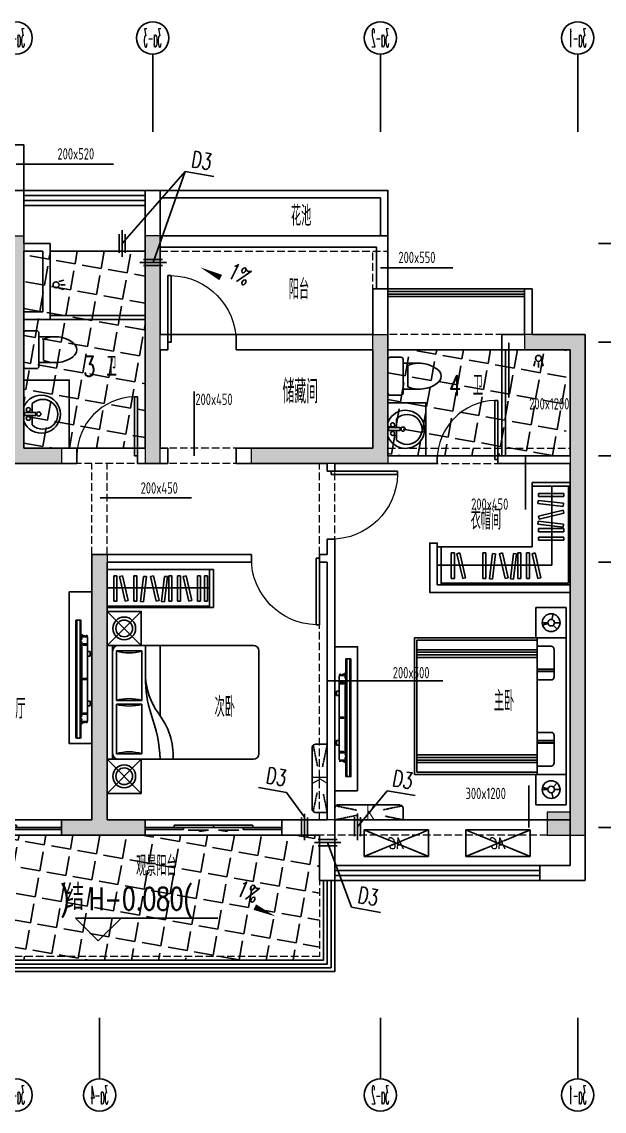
# Model space of a CAD drawing. Extents: x 184967 to 628822, y -100826 to 121332.
# Drawn here: x 320868 to 328543, y -28053 to -13689 of the extents above; entities that cross this region are included whole.
import ezdxf
from ezdxf.enums import TextEntityAlignment as Align

# ---------------------------------------------------------------- set-up
doc = ezdxf.new("R2010")
doc.units = 0
doc.header["$MEASUREMENT"] = 0
doc.linetypes.add('$3$DASH', pattern=[0.35, 0.25, -0.1])
doc.linetypes.add('DASH', pattern=[0.35, 0.25, -0.1])
for name, color, linetype, lineweight in [('03-col-5F~23F$0$$0$COLU', 6, 'Continuous', 0), ('03-col-5F~23F$0$$0$COLU_HATCH', 251, 'Continuous', 0), ('4#6#-tem-3F~31F$0$BEAM_CON', 4, 'Continuous', 0)]:
    doc.layers.add(name, color=color, linetype=linetype, lineweight=lineweight)
for name, color, linetype in [('03-tem-3~8F$0$S-T-LINE', 1, 'Continuous'), ('1-涂料1', 251, 'Continuous'), ('4#6#-tem-3F~31F$0$S-T-SECTION', 7, 'Continuous'), ('AXIS_TEXT', 7, 'Continuous'), ('DIM_ELEV', 3, 'Continuous'), ('DIM_LEAD', 3, 'Continuous'), ('fur', 252, 'Continuous'), ('KT', 8, 'DASH'), ('lvtry', 9, 'Continuous'), ('PS', 60, 'Continuous'), ('PUB_DIM', 3, 'Continuous'), ('PUB_TEXT', 7, 'Continuous'), ('TEXT', 7, 'Continuous'), ('WALL', 145, 'Continuous'), ('WINDOW', 141, 'Continuous'), ('厨洁具', 8, 'Continuous'), ('栏杆', 4, 'Continuous'), ('看线', 67, 'Continuous')]:
    doc.layers.add(name, color=color, linetype=linetype)
doc.styles.add('4#6#-tem-3F~31F$0$23-tem-4F~10F$0$X', font='tssdeng.shx', dxfattribs={"width": 0.7, "bigfont": 'tssdchn.shx'})
doc.styles.add('_TCH_AXIS', font='COMPLEX', dxfattribs={"bigfont": 'GBCBIG'})
doc.styles.add('_TCH_DIM', font='SIMPLEX', dxfattribs={"bigfont": 'GBCBIG'})
doc.styles.add('COMPLEX', font='COMPLEX')
doc.styles.add('ENGLISH', font='italict.shx')
doc.styles.add('LHZ', font='RS5.SHX', dxfattribs={"width": 0.7, "height": 2000, "bigfont": 'HZTXT.shx'})
doc.styles.get("Standard").update_dxf_attribs({"font": 'gbenor.shx', "bigfont": 'gbcbig.shx'})
doc.styles.add('宋体', font='romans.shx', dxfattribs={"height": 2, "bigfont": 'gbcbig.shx'})
pattern_1 = [(80, (-815572.14, -92279.5), (-343.94411, 60.64663), [254, -95.25]), (170, (-815572.14, -92279.5), (-60.64663, -343.94411), [254, -95.25])]

# ---------------------------------------------------------------- blocks, each defined once
blk = doc.blocks.new('_AXISO')
blk.add_circle((0, 0), 0.5)
at = {"layer": 'AXIS_TEXT', "style": 'COMPLEX', "width": 1.041667}
blk.add_attdef('A', text='', height=0.56, dxfattribs=at).set_placement((-0.25, -0.28), (0.25, -0.28), align=Align.FIT)
blk = doc.blocks.new('24GFHTY')
at = {"layer": 'PUB_DIM', "linetype": 'ByBlock'}
for p, q in [((512512.2, -25381), (512512.2, -24354.9)), ((515112.2, -25381), (515112.2, -24354.9)), ((518112.2, -25381), (518112.2, -24354.9)), ((512238.2, -26851.3), (511154.5, -26851.3)), ((512238.2, -28151.3), (511154.5, -28151.3)), ((512238.2, -29651.3), (511154.5, -29651.3)), ((512238.2, -31051.3), (511154.5, -31051.3)), ((512238.2, -34551.3), (511154.5, -34551.3)), ((512512.2, -37062.8), (512512.2, -37865.4)), ((515112.2, -37062.8), (515112.2, -37865.4)), ((518812.2, -37062.8), (518812.2, -37865.4))]:
    blk.add_line(p, q, dxfattribs=at)
ref = blk.add_blockref('_AXISO', (512512.2, -24141.9), dxfattribs=dict(at, xscale=-426.6560000000001, yscale=426.6560000000001, zscale=426.6560000000001))
ref.add_attrib('A', '3a-1', dxfattribs={"layer": 'AXIS_TEXT', "height": 241.35, "style": '_TCH_AXIS', "width": 0.283784}).set_placement((512391.6, -24262.5), (512632.9, -24262.5), align=Align.FIT)
ref = blk.add_blockref('_AXISO', (515112.2, -24141.9), dxfattribs=dict(at, xscale=-426.6560000000001, yscale=426.6560000000001, zscale=426.6560000000001))
ref.add_attrib('A', '3a-2', dxfattribs={"layer": 'AXIS_TEXT', "height": 241.35, "style": '_TCH_AXIS', "width": 0.265823}).set_placement((514991.6, -24262.5), (515232.9, -24262.5), align=Align.FIT)
ref = blk.add_blockref('_AXISO', (518112.2, -24141.9), dxfattribs=dict(at, xscale=-426.6560000000001, yscale=426.6560000000001, zscale=426.6560000000001))
ref.add_attrib('A', '3a-3', dxfattribs={"layer": 'AXIS_TEXT', "height": 241.35, "style": '_TCH_AXIS', "width": 0.265823}).set_placement((517991.6, -24262.5), (518232.9, -24262.5), align=Align.FIT)
ref = blk.add_blockref('_AXISO', (519912.2, -24141.5), dxfattribs=dict(at, xscale=-426.6560000000001, yscale=426.6560000000001, zscale=426.6560000000001))
ref.add_attrib('A', '3a-5', dxfattribs={"layer": 'AXIS_TEXT', "height": 241.35, "style": '_TCH_AXIS', "width": 0.265823}).set_placement((519791.6, -24262.2), (520032.9, -24262.2), align=Align.FIT)
ref = blk.add_blockref('_AXISO', (512512.2, -38078.7), dxfattribs=dict(at, xscale=-426.6560000000001, yscale=426.6560000000001, zscale=426.6560000000001))
ref.add_attrib('A', '3a-1', dxfattribs={"layer": 'AXIS_TEXT', "height": 241.35, "style": '_TCH_AXIS', "width": 0.283784}).set_placement((512391.6, -38199.4), (512632.9, -38199.4), align=Align.FIT)
ref = blk.add_blockref('_AXISO', (515112.2, -38078.7), dxfattribs=dict(at, xscale=-426.6560000000001, yscale=426.6560000000001, zscale=426.6560000000001))
ref.add_attrib('A', '3a-2', dxfattribs={"layer": 'AXIS_TEXT', "height": 241.35, "style": '_TCH_AXIS', "width": 0.265823}).set_placement((514991.6, -38199.4), (515232.9, -38199.4), align=Align.FIT)
ref = blk.add_blockref('_AXISO', (518812.2, -38078.4), dxfattribs=dict(at, xscale=-426.6560000000001, yscale=426.6560000000001, zscale=426.6560000000001))
ref.add_attrib('A', '3a-4', dxfattribs={"layer": 'AXIS_TEXT', "height": 241.35, "style": '_TCH_AXIS', "width": 0.259259}).set_placement((518691.6, -38199.1), (518932.9, -38199.1), align=Align.FIT)
ref = blk.add_blockref('_AXISO', (519912.2, -38078.4), dxfattribs=dict(at, xscale=-426.6560000000001, yscale=426.6560000000001, zscale=426.6560000000001))
ref.add_attrib('A', '3a-5', dxfattribs={"layer": 'AXIS_TEXT', "height": 241.35, "style": '_TCH_AXIS', "width": 0.265823}).set_placement((519791.6, -38199.1), (520032.9, -38199.1), align=Align.FIT)
blk = doc.blocks.new('BGSKT')
at = {"layer": 'KT'}
for p, q in [((296983, 262162), (297281, 262100)), ((297883, 262162), (297640, 262111)), ((297274, 262034), (296998, 261977)), ((297624, 262028), (297869, 261977))]:
    blk.add_line(p, q, dxfattribs=at)
blk.add_lwpolyline([(296983, 262162), (297883, 262162), (297883, 262012, -0.414214), (297833, 261962), (297033, 261962, -0.414214), (296983, 262012)], format="xyb", close=True, dxfattribs=at)
at = {"layer": 'KT', "style": 'LHZ', "width": 0.7}
blk.add_text('K', height=180, dxfattribs=at).set_placement((297397, 261969))
blk = doc.blocks.new('YJ02')
at = {"layer": 'fur'}
h = blk.add_hatch(dxfattribs=at)
h.set_pattern_fill('ANSI31,_O', color=256, scale=25, angle=270)
h.set_pattern_definition([(315, (4797.172, 52439.616), (2.2097087, 2.2097087), [])])
h.paths.add_polyline_path([(-350, -65), (-350, -75), (-360, -75), (-360, -65)])
h = blk.add_hatch(dxfattribs=at)
h.set_pattern_fill('ANSI31,_O', color=256, scale=25, angle=270)
h.set_pattern_definition([(315, (5257.172, 52439.616), (2.2097087, 2.2097087), [])])
h.paths.add_polyline_path([(350, -65), (350, -75), (360, -75), (360, -65)])
h = blk.add_hatch(dxfattribs=at)
h.set_pattern_fill('ANSI31,_O', color=256, scale=25, angle=270)
h.set_pattern_definition([(315, (4827.172, 52439.616), (2.2097087, 2.2097087), [])])
h.paths.add_polyline_path([(-372, -147), (-372, -136), (-382, -136), (-382, -147)])
h = blk.add_hatch(dxfattribs=at)
h.set_pattern_fill('ANSI31,_O', color=256, scale=25, angle=270)
h.set_pattern_definition([(315, (5227.172, 52439.616), (2.2097087, 2.2097087), [])])
h.paths.add_polyline_path([(372, -147), (372, -136), (382, -136), (382, -147)])
for p, q in [((-390, -84.9), (-390, -65)), ((-380.6, -79.4), (-390, -65)), ((-380.6, -99.3), (-390, -84.9)), ((-380.6, -119.3), (-380.6, -79.4)), ((-372, -79.4), (-380.6, -79.4)), ((372, -79.4), (380.6, -79.4)), ((380.6, -79.4), (390, -65)), ((380.6, -119.3), (380.6, -79.4)), ((380.6, -99.3), (390, -84.9)), ((390, -84.9), (390, -65)), ((-380.6, -99.3), (-372, -99.3)), ((-372, -119.3), (-380.6, -119.3)), ((-234.3, -152), (-234.3, -189)), ((-194.3, -189), (-234.3, -189)), ((-194.3, -152), (-194.3, -189)), ((201.4, -152), (201.4, -189)), ((241.4, -189), (201.4, -189)), ((241.4, -152), (241.4, -189)), ((380.6, -99.3), (372, -99.3)), ((372, -119.3), (380.6, -119.3))]:
    blk.add_line(p, q, dxfattribs=at)
for points in [[(517, -12), (517, 0), (-517, 0), (-517, -12)], [(517, -53), (517, -65), (-517, -65), (-517, -53)], [(-298.4, -152), (-298.4, -94.7), (-308.4, -94.7), (-308.4, -152)], [(298.4, -152), (298.4, -94.7), (308.4, -94.7), (308.4, -152)]]:
    blk.add_lwpolyline(points, dxfattribs=at)
for points in [[(518, -12), (518, -53), (-518, -53), (-518, -12)], [(-350, -65), (-350, -75), (-360, -75), (-360, -65)], [(350, -65), (350, -75), (360, -75), (360, -65)], [(-372, -147), (-372, -136), (-382, -136), (-382, -147)], [(372, -147), (372, -136), (382, -136), (382, -147)]]:
    blk.add_lwpolyline(points, close=True, dxfattribs=at)
for points in [[(-372, -65), (-372, -147, 0.414214), (-367, -152), (367, -152, 0.414214), (372, -147), (372, -65)], [(330, -65), (330, -70, -0.414214), (325, -75), (-325, -75, -0.414214), (-330, -70), (-330, -65)], [(-5, -152), (-5, -94.7, -0.8844), (5, -94.7), (5, -152)]]:
    blk.add_lwpolyline(points, format="xyb", dxfattribs=at)
blk = doc.blocks.new('_C1IBA')
at = {"layer": 'fur'}
for p, q in [((450, 750), (0, 1200)), ((0, 750), (450, 1200)), ((0, -750), (450, -1200)), ((450, -750), (0, -1200))]:
    blk.add_line(p, q, dxfattribs=at)
at = {"layer": 'fur', "linetype": 'ByBlock'}
for p, q in [((0, -750), (0, 750)), ((72, 750), (0, 750)), ((72, -750), (72, 750)), ((145, 750), (1928, 750)), ((506, 325), (506, 750)), ((699, -169), (699, 750)), ((458, 678), (121, 678)), ((121, 678), (121, 24)), ((458, 24), (458, 678)), ((2000, 678), (2000, -678)), ((121, 24), (458, 24)), ((458, -24), (121, -24)), ((121, -24), (121, -678)), ((458, -678), (458, -24)), ((121, -678), (458, -678)), ((72, -750), (0, -750)), ((1928, -750), (145, -750))]:
    blk.add_line(p, q, dxfattribs=at)
at = {"layer": 'fur'}
for points in [[(0, 750), (450, 750), (450, 1200), (0, 1200)], [(0, -750), (450, -750), (450, -1200), (0, -1200)]]:
    blk.add_lwpolyline(points, close=True, dxfattribs=at)
for centre, radius in [((225, 975), 150), ((225, 975), 110), ((225, -975), 150), ((225, -975), 110)]:
    blk.add_circle(centre, radius, dxfattribs=at)
at = {"layer": 'fur', "linetype": 'ByBlock'}
for centre, radius, start, end in [((145, 678), 72.3, 90, 180), ((1928, 678), 72.3, 0, 90), ((289, 1256), 603, 253.7398, 286.2602), ((1391, 377), 886, 182.5398, 216.0403), ((2019, 306), 1513, 179.2582, 197.8034), ((289, -554), 603, 73.7398, 106.2602), ((289, 554), 603, 253.7398, 286.2602), ((-1237, -834), 1937, 2.4934, 20.4717), ((-52, -712), 922, 357.6218, 37.951), ((145, -678), 72.3, 180, 270), ((289, -1256), 603, 73.7398, 106.2602), ((1928, -678), 72.3, 270, 0)]:
    blk.add_arc(centre, radius, start, end, dxfattribs=at)
at = {"layer": 'fur', "flags": 9}
for tag in ['XSIZE', 'YSIZE']:
    blk.add_attdef(tag, (0, 0), '', height=0.5, dxfattribs=at)
blk = doc.blocks.new('GYJ6J65')
at = {"layer": 'fur'}
for p, q in [((2212080, 376076), (2213480, 376076)), ((2212080, 376076), (2212080, 375576)), ((2212130, 376076), (2212130, 375576)), ((2213480, 376076), (2213480, 375576)), ((2212159, 375996), (2212159, 375660)), ((2212199, 375996), (2212159, 375996)), ((2212199, 375660), (2212199, 375996)), ((2212252, 375996), (2212252, 375660)), ((2212292, 375996), (2212252, 375996)), ((2212292, 375660), (2212292, 375996)), ((2212441, 375996), (2212365, 375668)), ((2212404, 375659), (2212480, 375987)), ((2212480, 375987), (2212441, 375996)), ((2212514, 375996), (2212514, 375660)), ((2212554, 375996), (2212514, 375996)), ((2212554, 375660), (2212554, 375996)), ((2212627, 375996), (2212627, 375660)), ((2212667, 375996), (2212627, 375996)), ((2212667, 375660), (2212667, 375996)), ((2212725, 375988), (2212685, 375984)), ((2212685, 375984), (2212725, 375650)), ((2212765, 375655), (2212725, 375988)), ((2212870, 375996), (2212794, 375668)), ((2212834, 375659), (2212910, 375987)), ((2212910, 375987), (2212870, 375996)), ((2213001, 375988), (2212961, 375984)), ((2212961, 375984), (2213001, 375650)), ((2213041, 375655), (2213001, 375988)), ((2213091, 375996), (2213091, 375660)), ((2213131, 375996), (2213091, 375996)), ((2213131, 375660), (2213131, 375996)), ((2213279, 375996), (2213203, 375668)), ((2213242, 375659), (2213318, 375987)), ((2213318, 375987), (2213279, 375996)), ((2213352, 375996), (2213352, 375660)), ((2213392, 375996), (2213352, 375996)), ((2213392, 375660), (2213392, 375996)), ((2212130, 375836), (2213480, 375836)), ((2212159, 375660), (2212199, 375660)), ((2212252, 375660), (2212292, 375660)), ((2212365, 375668), (2212404, 375659)), ((2212514, 375660), (2212554, 375660)), ((2212627, 375660), (2212667, 375660)), ((2212725, 375650), (2212765, 375655)), ((2212794, 375668), (2212834, 375659)), ((2213001, 375650), (2213041, 375655)), ((2213091, 375660), (2213131, 375660)), ((2213203, 375668), (2213242, 375659)), ((2213352, 375660), (2213392, 375660)), ((2212080, 375576), (2213480, 375576)), ((2212130, 375596), (2213480, 375596))]:
    blk.add_line(p, q, dxfattribs=at)
blk = doc.blocks.new('FRTESHBG')
at = {"layer": 'fur'}
for p, q in [((792017, 358285), (792017, 358685)), ((792417, 358685), (792017, 358685)), ((792417, 358285), (792417, 358685)), ((792226, 358527), (792244, 358599)), ((792100, 358485), (792173, 358485)), ((792175, 358473), (792104, 358453)), ((792245, 358452), (792295, 358398)), ((792260, 358485), (792334, 358485)), ((792417, 358285), (790417, 358285)), ((790417, 358285), (790417, 356485)), ((792032, 358255), (790447, 358255)), ((790447, 358255), (790447, 356515)), ((792017, 358285), (792417, 358285)), ((792032, 356485), (792032, 358285)), ((792417, 356485), (792417, 358285)), ((792032, 358129), (790447, 358129)), ((792032, 358095), (790447, 358095)), ((792032, 358174), (792218, 358174)), ((792032, 357731), (792032, 358174)), ((792255, 358138), (792255, 357767)), ((792032, 358061), (790447, 358061)), ((792032, 358028), (790447, 358028)), ((792032, 357873), (792255, 357873)), ((792032, 357866), (792255, 357866)), ((792032, 357840), (792255, 357840)), ((792218, 357731), (792032, 357731)), ((792218, 357039), (792032, 357039)), ((792032, 357039), (792032, 356595)), ((792255, 356631), (792255, 357003)), ((792032, 356930), (792255, 356930)), ((792032, 356904), (792255, 356904)), ((792032, 356897), (792255, 356897)), ((792032, 356742), (790447, 356742)), ((792032, 356708), (790447, 356708)), ((792032, 356674), (790447, 356674)), ((792032, 356640), (790447, 356640)), ((790447, 356515), (792032, 356515)), ((792032, 356595), (792218, 356595)), ((790417, 356485), (792417, 356485)), ((792017, 356485), (792017, 356085)), ((792245, 356318), (792295, 356372)), ((792417, 356485), (792417, 356085)), ((792100, 356285), (792173, 356285)), ((792175, 356296), (792104, 356317)), ((792226, 356242), (792244, 356171)), ((792260, 356285), (792334, 356285)), ((792417, 356085), (792017, 356085))]:
    blk.add_line(p, q, dxfattribs=at)
for centre, radius in [((792217, 358485), 117), ((792217, 358485), 43.4), ((792217, 356285), 117), ((792217, 356285), 43.4)]:
    blk.add_circle(centre, radius, dxfattribs=at)
for centre, start, end in [((792218, 358138), 0, 90), ((792218, 357767), 270, 0), ((792218, 357003), 0, 90), ((792218, 356631), 270, 0)]:
    blk.add_arc(centre, 36.1, start, end, dxfattribs=at)
blk = doc.blocks.new('awrtt')
at = {"layer": 'KT', "linetype": 'DASH'}
for p, q in [((195123, -20713), (194273, -20713)), ((194273, -20713), (194516, -20813)), ((195123, -20713), (194273, -21063)), ((194273, -21063), (194273, -20713)), ((194273, -20713), (195123, -21063)), ((194880, -20813), (195123, -20713)), ((195123, -21063), (195123, -20713)), ((195123, -21063), (195123, -20713)), ((194273, -21063), (194516, -20963)), ((194880, -20963), (195123, -21063)), ((194273, -21063), (195123, -21063))]:
    blk.add_line(p, q, dxfattribs=at)
at = {"layer": 'KT', "linetype": 'DASH', "style": 'ENGLISH', "width": 0.75}
blk.add_text('AC', height=150, dxfattribs=at).set_placement((194698, -20888), align=Align.MIDDLE_CENTER)
blk = doc.blocks.new('$plan$00001628')
for p, q in [((-20, 0), (20, 0)), ((20, 0), (20, -150)), ((-23, -104), (-144, -104)), ((-20, -150), (-20, 0)), ((136, -104), (24, -104)), ((20, -150), (-20, -150))]:
    blk.add_line(p, q)
blk.add_lwpolyline([(-97, 9, 5.110404), (92, 9)], format="xyb", close=True)
for centre, radius in [((-57, -52), 26.7), ((57, -52), 26.7), ((0, -190), 27.8)]:
    blk.add_circle(centre, radius)
blk.add_arc((-4, -243), 197, 135.2527, 44.7473)
blk = doc.blocks.new('$plan$00001613')
at = {"layer": 'lvtry'}
for p, q in [((-200, 170), (-200, -170)), ((-260, -140), (-260, 140))]:
    blk.add_line(p, q, dxfattribs=at)
blk.add_lwpolyline([(-430, -170), (-200, -170), (-200, -220, 0.414214), (-170, -250), (-30, -250, 0.414214), (0, -220), (0, 220, 0.414214), (-30, 250), (-170, 250, 0.414214), (-200, 220), (-200, 170), (-430, 170)], format="xyb", dxfattribs=at)
for centre, radius, start, end in [((-413, -227), 398, 67.4505, 126.6381), ((-590, 0), 110, 123.4509, 236.5491), ((-413, 227), 398, 233.3619, 292.5495)]:
    blk.add_arc(centre, radius, start, end, dxfattribs=at)
blk = doc.blocks.new('A$C0AC6221F')
at = {"layer": 'lvtry'}
for p, q in [((101, 176), (145, 251)), ((156, 156), (212, 212)), ((176, 101), (251, 145))]:
    blk.add_line(p, q, dxfattribs=at)
blk.add_circle((106, 106), 50, dxfattribs=at)
blk = doc.blocks.new('QRFDSEGV')
at = {"layer": 'fur'}
for p, q in [((1348887, 1062999), (1348387, 1062999)), ((1348387, 1062999), (1348387, 1061649)), ((1348887, 1062949), (1348387, 1062949)), ((1348407, 1062949), (1348407, 1061669)), ((1348627, 1061909), (1348627, 1062949)), ((1348887, 1062149), (1348887, 1062999)), ((1348804, 1062853), (1348468, 1062853)), ((1348468, 1062853), (1348468, 1062813)), ((1348468, 1062813), (1348804, 1062813)), ((1348804, 1062813), (1348804, 1062853)), ((1348809, 1062762), (1348475, 1062723)), ((1348475, 1062723), (1348480, 1062682)), ((1348480, 1062682), (1348814, 1062722)), ((1348814, 1062722), (1348809, 1062762)), ((1348477, 1062631), (1348468, 1062592)), ((1348468, 1062592), (1348795, 1062516)), ((1348804, 1062555), (1348477, 1062631)), ((1348795, 1062516), (1348804, 1062555)), ((1348804, 1062389), (1348468, 1062389)), ((1348468, 1062389), (1348468, 1062349)), ((1348468, 1062349), (1348804, 1062349)), ((1348809, 1062487), (1348475, 1062447)), ((1348475, 1062447), (1348480, 1062407)), ((1348480, 1062407), (1348814, 1062447)), ((1348804, 1062349), (1348804, 1062389)), ((1348814, 1062447), (1348809, 1062487)), ((1348804, 1062276), (1348468, 1062276)), ((1348468, 1062276), (1348468, 1062235)), ((1348468, 1062235), (1348804, 1062235)), ((1348804, 1062235), (1348804, 1062276)), ((1348848, 1062068), (1348772, 1061741)), ((1348887, 1062059), (1348848, 1062068)), ((1348887, 1062149), (1350137, 1062149)), ((1348921, 1062068), (1348921, 1061732)), ((1348961, 1062068), (1348921, 1062068)), ((1348961, 1061732), (1348961, 1062068)), ((1349034, 1062068), (1349034, 1061732)), ((1349074, 1062068), (1349034, 1062068)), ((1349074, 1061732), (1349074, 1062068)), ((1349277, 1062068), (1349201, 1061741)), ((1349317, 1062059), (1349277, 1062068)), ((1349498, 1062068), (1349498, 1061732)), ((1349538, 1062068), (1349498, 1062068)), ((1349538, 1061732), (1349538, 1062068)), ((1349839, 1062068), (1349763, 1061741)), ((1349878, 1062059), (1349839, 1062068)), ((1349912, 1062068), (1349912, 1061732)), ((1349952, 1062068), (1349912, 1062068)), ((1349952, 1061732), (1349952, 1062068)), ((1350087, 1062149), (1350087, 1061649)), ((1350137, 1062149), (1350137, 1061649)), ((1348811, 1061731), (1348887, 1062059)), ((1349132, 1062061), (1349092, 1062056)), ((1349092, 1062056), (1349132, 1061722)), ((1349172, 1061727), (1349132, 1062061)), ((1349241, 1061731), (1349317, 1062059)), ((1349408, 1062061), (1349368, 1062056)), ((1349368, 1062056), (1349408, 1061722)), ((1349448, 1061727), (1349408, 1062061)), ((1349802, 1061731), (1349878, 1062059)), ((1348627, 1061909), (1350137, 1061909)), ((1348387, 1061649), (1350137, 1061649)), ((1348407, 1061669), (1350087, 1061669)), ((1348772, 1061741), (1348811, 1061731)), ((1348921, 1061732), (1348961, 1061732)), ((1349034, 1061732), (1349074, 1061732)), ((1349132, 1061722), (1349172, 1061727)), ((1349201, 1061741), (1349241, 1061731)), ((1349408, 1061722), (1349448, 1061727)), ((1349498, 1061732), (1349538, 1061732)), ((1349763, 1061741), (1349802, 1061731)), ((1349912, 1061732), (1349952, 1061732))]:
    blk.add_line(p, q, dxfattribs=at)
blk = doc.blocks.new('A$C66E365A4')
at = {"layer": '栏杆'}
for p, q in [((0, 0), (0, -350)), ((-40, -50), (-40, -300)), ((40, -50), (40, -300))]:
    blk.add_line(p, q, dxfattribs=at)
blk = doc.blocks.new('$DorLib2D$00000001')
for p, q in [((0.45, 0.975), (0.5, 0.975)), ((0.45, 0), (0.45, 0.975)), ((0.5, 0), (0.5, 0.975)), ((0.5, 0), (0.45, 0))]:
    blk.add_line(p, q)
at = {"lineweight": 13}
blk.add_arc((0.475, 0), 0.975, 91.4693, 180, dxfattribs=at)
blk = doc.blocks.new('$WINLIB2D$00000001')
at = {"color": 0}
for points in [[(-0.5, 0.5), (-0.5, -0.5)], [(-0.5, 0.5), (0.5, 0.5)], [(0.5, -0.5), (0.5, 0.5)], [(0.5, 0.1667), (-0.5, 0.1667)], [(0.5, -0.1667), (-0.5, -0.1667)], [(-0.5, -0.5), (0.5, -0.5)]]:
    blk.add_lwpolyline(points, dxfattribs=at)
blk = doc.blocks.new('$DorLib2D$00000138')
at = {"color": 0, "linetype": 'Continuous'}
for p, q in [((-0.2875, 0), (-0.2875, 0.1538)), ((-0.2875, 0.1538), (0, 0.1538)), ((0, 0.1538), (0, 0)), ((0.2875, 0.1538), (0, 0.1538)), ((0.2875, 0), (0.2875, 0.1538)), ((-0.5, -0.1399), (-0.5, 0)), ((-0.5, 0), (-0.2187, 0)), ((0, 0), (-0.2875, 0)), ((-0.2187, 0), (-0.2187, -0.1399)), ((0, 0), (0.2875, 0)), ((0.2187, 0), (0.2187, -0.1399)), ((0.5, 0), (0.2187, 0)), ((0.5, 0), (0.5, -0.1946)), ((0.5, -0.1399), (0.5, 0)), ((-0.2187, -0.1399), (-0.5, -0.1399)), ((0.2187, -0.1399), (0.5, -0.1399)), ((-0.1857, -0.186), (-0.037, -0.186)), ((-0.037, -0.186), (-0.1019, -0.2583)), ((-0.1019, -0.2583), (-0.1019, -0.186)), ((0.1857, -0.186), (0.037, -0.186)), ((0.037, -0.186), (0.1019, -0.2583)), ((0.1019, -0.2583), (0.1019, -0.186))]:
    blk.add_line(p, q, dxfattribs=at)

msp = doc.modelspace()

# ---------------------------------------------------------------- hatches: boundary and pattern name
at = {"layer": '03-col-5F~23F$0$$0$COLU_HATCH'}
for points in [[(321393.2, -19312.2), (321393.2, -19512.2), (320693.2, -19512.2), (320693.2, -16762.2), (320343.2, -16762.2), (320343.2, -16512.2), (320893.2, -16512.2), (320893.2, -19312.2)], [(322693.2, -16512.2), (322493.2, -16512.2), (322493.2, -19512.2), (322693.2, -19512.2)], [(325693.2, -17812.2), (325693.2, -19512.2), (323893.2, -19512.2), (323893.2, -19312.2), (325493.2, -19312.2), (325493.2, -17812.2)], [(328093.2, -18012.2), (328093.2, -24112.2), (327793.2, -24112.2), (327793.2, -24412.2), (328093.2, -24412.2), (328293.2, -24412.2), (328293.2, -17812.2), (327493.2, -17812.2), (327493.2, -18012.2)], [(322493.2, -24212.2), (322493.2, -24412.2), (321393.2, -24412.2), (321393.2, -24212.2), (321793.2, -24212.2), (321793.2, -20712.2), (321993.2, -20712.2), (321993.2, -24212.2)]]:
    msp.add_hatch(color=256, dxfattribs=at).paths.add_polyline_path(points)
at = {"layer": '1-涂料1'}
h = msp.add_hatch(dxfattribs=at)
h.set_pattern_fill('ANGLE', color=256, scale=100, angle=80, style=0)
h.set_pattern_definition(pattern_1)
h.paths.add_polyline_path([(322493.2, -16712.2), (320893.2, -16712.2), (320893.2, -19312.2), (322493.2, -19312.2)])
h = msp.add_hatch(dxfattribs=at)
h.set_pattern_fill('ANGLE', color=256, scale=100, angle=80, style=0)
h.set_pattern_definition(pattern_1)
h.paths.add_polyline_path([(328043.2, -18012.2), (325693.2, -18012.2), (325693.2, -19412.2), (328043.2, -19412.2)])
h = msp.add_hatch(dxfattribs=at)
h.set_pattern_fill('ANGLE', color=256, scale=100, angle=-10, style=0)
h.set_pattern_definition([(170, (617318.45, -62573.86), (60.64663, 343.9441), [254, -95.25]), (80, (617318.45, -62573.86), (343.9441, -60.64663), [254, -95.25])])
h.paths.add_polyline_path([(324793.2, -26062.2), (324793.2, -24910.2), (324793.2, -24412.2), (323286.2, -24412.2), (318493.2, -24412.2), (318493.2, -26062.2)])

# ---------------------------------------------------------------- linework, layer by layer
at = {"layer": '03-col-5F~23F$0$$0$COLU'}
for points in [[(321393.2, -19312.2), (321393.2, -19512.2), (320693.2, -19512.2), (320693.2, -16762.2), (320343.2, -16762.2), (320343.2, -16512.2), (320893.2, -16512.2), (320893.2, -19312.2)], [(322693.2, -16512.2), (322493.2, -16512.2), (322493.2, -19512.2), (322693.2, -19512.2)], [(325693.2, -17812.2), (325693.2, -19512.2), (323893.2, -19512.2), (323893.2, -19312.2), (325493.2, -19312.2), (325493.2, -17812.2)], [(328093.2, -19512.2), (328093.2, -19512.2)], [(322493.2, -24212.2), (322493.2, -24412.2), (321393.2, -24412.2), (321393.2, -24212.2), (321793.2, -24212.2), (321793.2, -20712.2), (321993.2, -20712.2), (321993.2, -24212.2)]]:
    msp.add_lwpolyline(points, close=True, dxfattribs=at)
msp.add_lwpolyline([(328093.2, -18012.2), (328093.2, -24112.2), (327793.2, -24112.2), (327793.2, -24412.2), (328093.2, -24412.2), (328293.2, -24412.2), (328293.2, -17812.2), (328293.2, -17812.2), (328293.2, -17812.2), (328293.2, -17812.2), (327493.2, -17812.2), (327493.2, -18012.2), (328093.2, -18012.2), (328093.2, -18012.2), (328093.2, -18012.2), (328093.2, -18012.2), (328093.2, -18012.2)], dxfattribs=at)
at = {"layer": '03-tem-3~8F$0$S-T-LINE'}
for p, q in [((320793.2, -15567.6), (322076.5, -15567.6)), ((326548.4, -16933.2), (325593.2, -16933.2)), ((327286.4, -17921.8), (327286.4, -18641.8)), ((323138.2, -18562.3), (323138.2, -19412.2)), ((327506.6, -19405.8), (327506.6, -20118.4)), ((323104.6, -19963.5), (321902.7, -19963.5)), ((324893.3, -22380.2), (326417, -22380.2)), ((327550.9, -23756.5), (327550.9, -24312.2))]:
    msp.add_line(p, q, dxfattribs=at)
at = {"layer": '4#6#-tem-3F~31F$0$BEAM_CON', "color": 250, "linetype": '$3$DASH', "ltscale": 400}
for p, q in [((316893.2, -15312.2), (320893.2, -15312.2)), ((320893.2, -16512.2), (320893.2, -15312.2)), ((322693.2, -16512.2), (325693.2, -16512.2)), ((325493.2, -17812.2), (325493.2, -16712.2)), ((325693.2, -17812.2), (325693.2, -16712.2)), ((327493.2, -17812.2), (325693.2, -17812.2)), ((327493.2, -18012.2), (325693.2, -18012.2)), ((322493.2, -19312.2), (321393.2, -19312.2)), ((323893.2, -19312.2), (322693.2, -19312.2)), ((325693.2, -19312.2), (328093.2, -19312.2)), ((322493.2, -19512.2), (321393.2, -19512.2)), ((321793.2, -20712.2), (321793.2, -19512.2)), ((321993.2, -20712.2), (321993.2, -19512.2)), ((323893.2, -19512.2), (322693.2, -19512.2)), ((324793.2, -24212.2), (324793.2, -19512.2)), ((324993.1, -24212.2), (324993.2, -19512.2)), ((325693.2, -19512.2), (328093.2, -19512.2)), ((321393.2, -24212.2), (318593.2, -24212.2)), ((327793.2, -24212.2), (324793.2, -24212.2)), ((321393.2, -24412.2), (318593.2, -24412.2)), ((327793.2, -24412.2), (324793.2, -24412.2)), ((324993.2, -26212.2), (324993.2, -24412.2)), ((324993.2, -26212.2), (317793.2, -26212.2))]:
    msp.add_line(p, q, dxfattribs=at)
for points in [[(322693.2, -16712.2), (325693.2, -16712.2), (325693.2, -16512.2)], [(324793.2, -24412.2), (324793.2, -26012.2), (318593.2, -26012.2), (318593.2, -24412.2)]]:
    msp.add_lwpolyline(points, dxfattribs=at)
at = {"layer": 'DIM_ELEV'}
for p, q in [((321875.7, -25805.7), (321575.7, -25505.7)), ((321575.7, -25505.7), (323452.5, -25505.7)), ((321875.7, -25805.7), (322175.7, -25505.7))]:
    msp.add_line(p, q, dxfattribs=at)
at = {"layer": 'DIM_LEAD'}
for p, q in [((322192.3, -16612.2), (323020.2, -15662.9)), ((322598.6, -16863.1), (323020.2, -15662.9)), ((323020.2, -15662.9), (323398.6, -15729.6)), ((324354.8, -23849.9), (323988, -23785.2)), ((325293.2, -24302.7), (325682.9, -23827.2)), ((325682.9, -23827.2), (326049.8, -23891.9)), ((324593.2, -24174.5), (324354.8, -23849.9)), ((324593.2, -24174.5), (324354.8, -23849.9)), ((324593.2, -24174.5), (324354.8, -23849.9)), ((324898.6, -24512.2), (325214.8, -25364.4)), ((325214.8, -25364.4), (325593.2, -25431.1))]:
    msp.add_line(p, q, dxfattribs=at)
at = {"layer": 'fur'}
for points in [[(326243.2, -20562.2), (326343.2, -20562.2)], [(328093.2, -21112.2), (326343.2, -21112.2), (326343.2, -20562.2), (326243.2, -20562.2), (326243.2, -21212.2), (328093.2, -21212.2)]]:
    msp.add_lwpolyline(points, dxfattribs=at)
for points in [[(321493.2, -21205.8), (321793.2, -21205.8), (321793.2, -23205.9), (321493.2, -23205.9)], [(325293.2, -23829), (324993.2, -23829), (324993.2, -21928.9), (325293.2, -21928.9)]]:
    msp.add_lwpolyline(points, close=True, dxfattribs=at)
at = {"layer": 'lvtry'}
for p, q in [((321243.2, -17562.2), (322493.2, -17562.2)), ((321243.2, -17612.2), (322493.2, -17612.2)), ((327193.2, -18012.2), (327193.2, -19412.2)), ((327243.2, -18012.2), (327243.2, -19412.2))]:
    msp.add_line(p, q, dxfattribs=at)
for points in [[(320893.2, -19312.2), (321493.2, -19312.2), (321493.2, -18412.2), (320893.2, -18412.2)], [(325693.2, -19412.2), (326193.2, -19412.2), (326193.2, -18712.2), (325693.2, -18712.2)]]:
    msp.add_lwpolyline(points, close=True, dxfattribs=at)
at = {"layer": 'PS'}
for points in [[(323777, -17204.7, 0, 0, 0), (323221, -16927.3, 0, 80, 0), (323489.4, -17061.2, 0, 0, 0)], [(323645.5, -25229.8, 0, 0, 0), (324212, -25485.1, 0, 80, 0), (323938.5, -25361.9, 0, 0, 0)]]:
    msp.add_lwpolyline(points, format="xyseb", dxfattribs=at)
at = {"layer": 'WALL'}
for p, q in [((320693.2, -15912.2), (320893.2, -15912.2)), ((320893.2, -15912.2), (320893.2, -16112.2)), ((322493.2, -16112.2), (322493.2, -15912.2)), ((322493.2, -15912.2), (322493.2, -15912.2)), ((322693.2, -15912.2), (322493.2, -15912.2)), ((322693.2, -15912.2), (322593.2, -15912.2)), ((322693.2, -16612.2), (322693.2, -15912.2)), ((322693.2, -16012.2), (322693.2, -15912.2)), ((322693.2, -17812.2), (322693.2, -16012.2)), ((320893.2, -16612.2), (320893.2, -16112.2)), ((322493.2, -17912.2), (322493.2, -16112.2)), ((321243.2, -16612.2), (320893.2, -16612.2)), ((320893.2, -16612.2), (320893.2, -16612.2)), ((321243.2, -17612.2), (321243.2, -16612.2)), ((320893.2, -19312.2), (320893.2, -16712.2)), ((321143.2, -16712.2), (320893.2, -16712.2)), ((320893.2, -17512.2), (320893.2, -16712.2)), ((321143.2, -17512.2), (321143.2, -16712.2)), ((325493.2, -17212.2), (325693.2, -17212.2)), ((325493.2, -17812.2), (325493.2, -17212.2)), ((325693.2, -17212.2), (325693.2, -17312.2)), ((327493.2, -17312.2), (327493.2, -17212.2)), ((327493.2, -17212.2), (327493.2, -17212.2)), ((327593.2, -17212.2), (327493.2, -17212.2)), ((327593.2, -17312.2), (327593.2, -17212.2)), ((325693.2, -17912.2), (325693.2, -17312.2)), ((327493.2, -17812.2), (327493.2, -17312.2)), ((327593.2, -17812.2), (327593.2, -17312.2)), ((321143.2, -17512.2), (320893.2, -17512.2)), ((320893.2, -19312.2), (320893.2, -17612.2)), ((321243.2, -17612.2), (320893.2, -17612.2)), ((322493.2, -19312.2), (322493.2, -17912.2)), ((322693.2, -17812.2), (322793.2, -17812.2)), ((322793.2, -17812.2), (322793.2, -18012.2)), ((323693.2, -18012.2), (323693.2, -17812.2)), ((323693.2, -17812.2), (325493.2, -17812.2)), ((325693.2, -19412.2), (325693.2, -17912.2)), ((327493.2, -17812.2), (327193.2, -17812.2)), ((327193.2, -17812.2), (327193.2, -18012.2)), ((327593.2, -17812.2), (328293.2, -17812.2)), ((328293.2, -17812.2), (327593.2, -17812.2)), ((328293.2, -19412.2), (328293.2, -17812.2)), ((322693.2, -19312.2), (322693.2, -18012.2)), ((322793.2, -18012.2), (322693.2, -18012.2)), ((325493.2, -18012.2), (323693.2, -18012.2)), ((325493.2, -19312.2), (325493.2, -18012.2)), ((325493.2, -19312.2), (325493.2, -18012.2)), ((327493.2, -18012.2), (327193.2, -18012.2)), ((328093.2, -18012.2), (327493.2, -18012.2)), ((328093.2, -18012.2), (327493.2, -18012.2)), ((328093.2, -19412.2), (328093.2, -18012.2)), ((320893.2, -19312.2), (321593.5, -19312.2)), ((321593.5, -19312.2), (321593.5, -19512.2)), ((322393.5, -19512.2), (322393.5, -19312.2)), ((322393.5, -19312.2), (322493.2, -19312.2)), ((322793.2, -19312.2), (322693.2, -19312.2)), ((322793.2, -19312.2), (322793.2, -19512.2)), ((324893.2, -19312.2), (323693.2, -19312.2)), ((323693.2, -19312.2), (323693.2, -19512.2)), ((325493.2, -19312.2), (324893.2, -19312.2)), ((321593.5, -19512.2), (320693.2, -19512.2)), ((322593.2, -19512.2), (322393.5, -19512.2)), ((322793.2, -19512.2), (322593.2, -19512.2)), ((324893.2, -19512.2), (323693.2, -19512.2)), ((324893.2, -19612.2), (324893.2, -19512.2)), ((325593.2, -19512.2), (324993.2, -19512.2)), ((324993.2, -19512.2), (324993.2, -19612.2)), ((326343.2, -19512.2), (325593.2, -19512.2)), ((325693.2, -19412.2), (326343.2, -19412.2)), ((326343.2, -19412.2), (326343.2, -19512.2)), ((327143.2, -19512.2), (327143.2, -19412.2)), ((327143.2, -19412.2), (328093.2, -19412.2)), ((328093.2, -19512.2), (327143.2, -19512.2)), ((328093.2, -24812.2), (328093.2, -19512.2)), ((328293.2, -24912.2), (328293.2, -19412.2)), ((324993.2, -19612.2), (324893.2, -19612.2)), ((324893.2, -20712.2), (324893.2, -20512.2)), ((324893.2, -20512.2), (324993.2, -20512.2)), ((324993.2, -20512.2), (324993.2, -20812.2)), ((321793.2, -24212.2), (321793.2, -20712.2)), ((321793.2, -20712.2), (323893.2, -20712.2)), ((321993.2, -24212.2), (321993.2, -20812.2)), ((323893.2, -20812.2), (321993.2, -20812.2)), ((323893.2, -20712.2), (323893.2, -20812.2)), ((324793.2, -20812.2), (324793.2, -20712.2)), ((324793.2, -20712.2), (324893.2, -20712.2)), ((324893.2, -20812.2), (324793.2, -20812.2)), ((324893.2, -24212.2), (324893.2, -20812.2)), ((324993.2, -24212.2), (324993.2, -20812.2)), ((321393.2, -24412.2), (321393.2, -24212.2)), ((321393.2, -24212.2), (321793.2, -24212.2)), ((321993.2, -24212.2), (322493.2, -24212.2)), ((322493.2, -24212.2), (322493.2, -24412.2)), ((324293.2, -24412.2), (324293.2, -24212.2)), ((324293.2, -24212.2), (324893.2, -24212.2)), ((324993.2, -24212.2), (324993.2, -24212.2)), ((324993.2, -24212.2), (324993.2, -24412.2)), ((321893.2, -24412.2), (321393.2, -24412.2)), ((322493.2, -24412.2), (321893.2, -24412.2)), ((324793.2, -24412.2), (324293.2, -24412.2)), ((324793.2, -25012.2), (324793.2, -24412.2)), ((324993.2, -24412.2), (324993.2, -24412.2)), ((324993.2, -24812.2), (324993.2, -24412.2)), ((324993.2, -24812.2), (324993.2, -25012.2)), ((327693.2, -25012.2), (327693.2, -24812.2)), ((327693.2, -24812.2), (328093.2, -24812.2)), ((328293.2, -25012.2), (328293.2, -24912.2)), ((324993.2, -25012.2), (324793.2, -25012.2)), ((328093.2, -25012.2), (327693.2, -25012.2)), ((328093.2, -25012.2), (328093.2, -25012.2)), ((328293.2, -25012.2), (328093.2, -25012.2))]:
    msp.add_line(p, q, dxfattribs=at)
at = {"layer": 'WINDOW'}
for p, q in [((321243.2, -16712.2), (322493.2, -16712.2)), ((323693.2, -17812.2), (322793.2, -17812.2)), ((327493.2, -18012.2), (325693.2, -18012.2)), ((322393.5, -19312.2), (321593.5, -19312.2)), ((327143.2, -19412.2), (326343.2, -19412.2)), ((321393.2, -24212.2), (318593.2, -24212.2)), ((324293.2, -24212.2), (322493.2, -24212.2)), ((324993.2, -24212.2), (328093.2, -24212.2)), ((321393.2, -24412.2), (318593.2, -24412.2)), ((324293.2, -24412.2), (322493.2, -24412.2))]:
    msp.add_line(p, q, dxfattribs=at)
at = {"layer": '厨洁具'}
msp.add_line((328093.2, -21612.3), (328093.2, -21412.2), dxfattribs=at)
at = {"layer": '栏杆'}
for points in [[(318493.2, -26112.2), (318493.2, -26112.2), (324893.2, -26112.2), (324893.2, -25012.2)], [(318493.2, -26162.2), (318493.2, -26162.2), (324943.2, -26162.2), (324943.2, -25012.2)]]:
    msp.add_lwpolyline(points, dxfattribs=at)
at = {"layer": '看线'}
for p, q in [((320893.2, -15312.2), (316893.2, -15312.2)), ((320893.2, -15912.2), (320893.2, -15312.2))]:
    msp.add_line(p, q, dxfattribs=at)
for points in [[(325693.2, -16512.2), (325693.2, -15912.2), (322693.2, -15912.2)], [(325593.2, -16512.2), (325593.2, -16012.2), (322693.2, -16012.2)], [(325693.2, -17212.2), (325693.2, -16512.2), (322693.2, -16512.2)], [(325543.2, -17212.2), (325543.2, -16662.2), (322693.2, -16662.2)], [(318493.2, -26212.2), (318493.2, -26212.2), (324993.2, -26212.2), (324993.2, -25012.2)], [(318493.2, -26062.2), (318493.2, -26062.2), (324843.2, -26062.2), (324843.2, -25012.2)]]:
    msp.add_lwpolyline(points, dxfattribs=at)

# ---------------------------------------------------------------- block references
at = {"xscale": -1, "rotation": 359.9999999999808}
for p in [(520501.6, -3631.2), (521841.5, -3631.2)]:
    msp.add_blockref('awrtt', p, dxfattribs=at)
at = {"layer": 'fur', "extrusion": (0, 0, -1), "zscale": -0.9999999999999992}
msp.add_blockref('QRFDSEGV', (-1676480.3, -1082760.9), dxfattribs=at)
at = {"layer": 'fur'}
for name, p, xscale, rotation in [('GYJ6J65', (2535473.4, -396988.7), -1, 359.9999999999808), ('YJ02', (321582.2, -22355.3), 1.499999999883585, 89.99999999998086), ('YJ02', (325204.3, -22864.8), 1.5, 269.9999998576852)]:
    msp.add_blockref(name, p, dxfattribs=dict(at, xscale=xscale, rotation=rotation))
for name, p in [('_C1IBA', (321993.2, -22662.2)), ('FRTESHBG', (-464373.4, -380096.9))]:
    msp.add_blockref(name, p, dxfattribs=at)
at = {"layer": 'KT', "color": 2, "xscale": -1}
for p, rotation in [((322192.3, -16787.2), 180), ((322773.6, -16863.1), 269.9999999999808), ((324593.2, -24480.7), 180), ((325293.2, -24477.7), 180), ((325073.6, -24512.2), 269.9999999999808)]:
    msp.add_blockref('A$C66E365A4', p, dxfattribs=dict(at, rotation=rotation))
at = {"layer": 'KT', "rotation": 269.9999999999808}
msp.add_blockref('BGSKT', (62731.3, 273769.1), dxfattribs=at)
at = {"layer": 'KT', "xscale": -1, "rotation": 180}
msp.add_blockref('BGSKT', (28010, 237949.7), dxfattribs=at)
at = {"layer": 'lvtry'}
for p, xscale, yscale, zscale, rotation in [((321199.6, -17157.4), 0.8000001909018977, 0.8000001909018977, 0.8000001909018977, 315.0000000058765), ((327676.9, -18007), 0.800000190901901, 0.800000190901901, 0.800000190901901, 225.0000000058766)]:
    msp.add_blockref('A$C0AC6221F', p, dxfattribs=dict(at, xscale=xscale, yscale=yscale, zscale=zscale, rotation=rotation))
at = {"layer": 'lvtry', "extrusion": (0, 0, -1), "xscale": -1, "zscale": -1}
for name, p, rotation in [('$plan$00001613', (-320893.2, -18012.2), 180), ('$plan$00001613', (-325693.2, -18362.2), 180), ('$plan$00001628', (-320902.5, -18860), 270.000000000019), ('$plan$00001628', (-325702.5, -19060), 270.000000000019)]:
    msp.add_blockref(name, p, dxfattribs=dict(at, rotation=rotation))
at = {"layer": 'PUB_DIM', "linetype": 'ByBlock', "xscale": -1}
msp.add_blockref('24GFHTY', (840705.5, 10239.1), dxfattribs=at)
at = {"layer": 'WINDOW'}
for name, p, xscale, yscale, zscale, rotation in [('$WINLIB2D$00000001', (321693.2, -16012.2), -1600, -200, 1600, 359.9999999999811), ('$DorLib2D$00000001', (323243.2, -17912.2), -900, 900, 900, 359.9999999999808), ('$WINLIB2D$00000001', (326593.2, -17262.2), -1800, -100, 1800, 359.9999999999807), ('$DorLib2D$00000001', (324943.2, -20062.2), -900, 900, 900, 269.9999999999805), ('$DorLib2D$00000138', (319993.2, -24312.2), -2800, 200, 2800, 359.9999999999807), ('$DorLib2D$00000138', (323393.2, -24312.2), -1800, 200, 1800, 359.9999999999807), ('$WINLIB2D$00000001', (326343.2, -24912.2), -2700, -200, 2700, 359.9999999999806)]:
    msp.add_blockref(name, p, dxfattribs=dict(at, xscale=xscale, yscale=yscale, zscale=zscale, rotation=rotation))
for p, xscale, yscale, zscale in [((321993.5, -19412.2), 800.0000000000001, 800.0000000000001, -800), ((326743.2, -19462.2), 800, 800, -800), ((324343.2, -20762.2), 900, -900, -900)]:
    msp.add_blockref('$DorLib2D$00000001', p, dxfattribs=dict(at, xscale=xscale, yscale=yscale, zscale=zscale))

# ---------------------------------------------------------------- texts
at = {"layer": '4#6#-tem-3F~31F$0$S-T-SECTION', "color": 2, "style": '4#6#-tem-3F~31F$0$23-tem-4F~10F$0$X', "width": 0.7}
for s, p in [('200x520 ', (321338.4, -15505.1)), ('200x550', (325831.1, -16870.7)), ('200x450 ', (323155.4, -18742.1)), ('200x450 ', (326789.1, -20123.7)), ('200x500 ', (325756.8, -22345.5)), ('300x1200', (326715.9, -23938.1))]:
    msp.add_text(s, height=150, dxfattribs=at).set_placement(p)
for s, p in [('200x1200', (328083.9, -18801.2)), ('200x450 ', (322988.6, -19910.7))]:
    msp.add_text(s, height=150, dxfattribs=at).set_placement(p, align=Align.RIGHT)
at = {"layer": 'PUB_TEXT', "style": '_TCH_DIM', "width": 0.705882}
for s, rotation, p in [('D3', 350, (323091.5, -15599.3)), ('1%', 333.48951, (323563.6, -17049.3)), ('D3', 350, (324074.8, -23724.3)), ('D3', 350, (325742.7, -23761.6)), ('1%', 335.73767, (323679.4, -25197.1)), ('D3', 350, (325286.2, -25300.8))]:
    msp.add_text(s, height=212.5, rotation=rotation, dxfattribs=at).set_placement(p)
for s, p in [(')', (321371.4, -25400.7)), ('H-0.080(', (321757.1, -25400.7))]:
    msp.add_text(s, height=297.5, dxfattribs=at).set_placement(p)
at = {"layer": 'PUB_TEXT', "style": '_TCH_DIM'}
msp.add_text('结', height=337.6, dxfattribs=at).set_placement((321445.1, -25400.7))
at = {"layer": 'TEXT', "style": '宋体', "width": 0.7}
for s, height, p in [('花池', 265.82, (324414.7, -16379)), ('阳台', 265.82, (324387.1, -17350.5)), ('卫', 265.8, (321984.9, -18365.8)), ('3', 265.8, (321678.5, -18365.8)), ('储藏间', 310.13, (324303.9, -18719.8)), ('4', 265.8, (326497.8, -18615.7)), ('卫', 265.8, (326813.1, -18615.7)), ('衣帽间', 265.82, (326782.5, -20385.2)), ('主卧', 265.82, (327089.3, -22777.1)), ('客厅', 265.82, (320649.4, -22876.6)), ('次卧', 265.82, (323409.5, -22856.3)), ('观景阳台', 265.82, (322373.9, -24950.3))]:
    msp.add_text(s, height=height, dxfattribs=at).set_placement(p)

doc.saveas('drawing.dxf')
